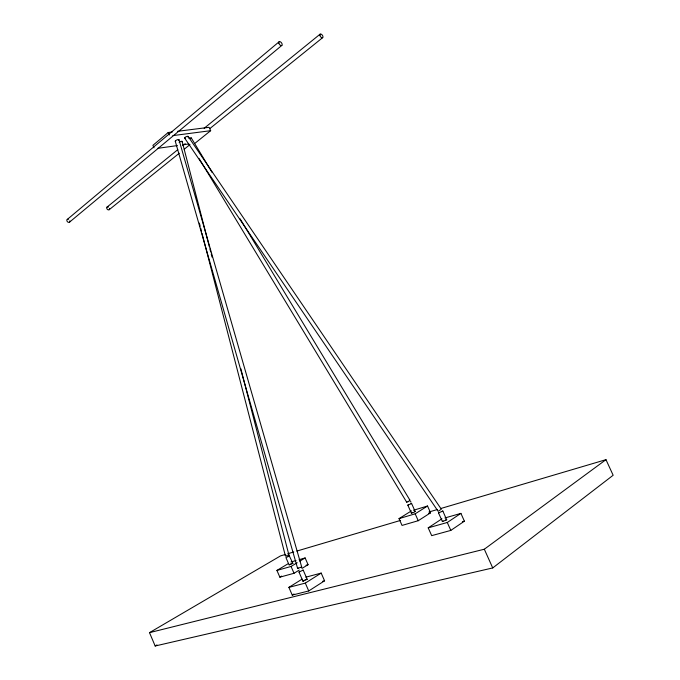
<?xml version="1.0" encoding="UTF-8"?>
<svg xmlns="http://www.w3.org/2000/svg" width="680" height="680" viewBox="0 0 680 680"><rect width="100%" height="100%" fill="white"/><g stroke="black" fill="none" stroke-linecap="round" stroke-linejoin="round"><path stroke-width="1.02" d="M411 503.565L411.596 503.481L415.183 511.513L413.329 512.601L411.383 513.128L407.813 505.121L408.323 504.704M411.383 513.128L412.479 512.388M302.931 581.204L298.988 572.033L303.195 570.104L307.173 579.284L302.931 581.204L303.986 580.363M411.604 503.54L407.83 505.146M299.038 572.092L299.6 571.514M289.315 555.9L292.885 563.363L289.399 564.765M289.629 555.951L285.923 557.583L289.17 565.038M438.523 512.933L442.399 521.568L446.683 519.835L442.858 511.054L438.523 512.933L438.94 512.516M172.363 131.971L168.181 132.506L152.923 145.341L154.003 147.806M67.252 219.453L279.115 41.769M69.513 222.156L281.843 45.407M107.058 207.069L177.803 149.651M182.733 145.647L185.206 143.642M204.127 128.291L320.11 34.153M109.217 209.686L179.273 153.221M184.22 149.234L189.983 144.585M209.771 128.639L322.685 37.63M195.219 143.081L210.656 130.688L209.27 127.576A1.921 1.224 52.8 0 1 208.981 127.33L177.599 131.308M184.629 138.057L438.149 511.317L441.337 509.218L188.122 136.399M285.642 554.379L280.551 555.883L149.498 632.646L155.168 646L492.728 567.936L613.148 475.252L605.973 459.671L441.226 508.377M149.498 632.646L484.313 549.219L605.973 459.671M441.94 518.814L428.213 527.85L431.69 535.644L450.823 530.409L464.397 521.178L460.904 513.383L444.933 517.956M428.213 527.85L447.279 522.486L460.904 513.383M302.132 579.105L288.889 587.375L292.255 595.102L308.745 590.954L324.572 580.805L321.19 573.087L305.813 577.184M411.451 510.867L399.024 518.627L402.041 525.419L418.243 520.71L430.576 512.805L427.541 506.013L413.466 510.263M292.255 595.102L294.015 593.98M288.889 587.375L305.311 583.1L321.19 573.087M399.024 518.627L415.166 513.817L427.541 506.013M288.363 563.575L276.922 570.427L279.854 577.167L294.032 573.283L299.302 570.061M301.928 568.446L308.074 564.681L305.133 557.948L299.072 559.683M279.854 577.167L281.605 576.096M276.922 570.427L291.048 566.448L297.211 562.726M299.854 561.136L305.133 557.948M155.168 646L156.978 644.912M443.054 520.957L442.383 521.543M289.969 564.409L290.64 564.068M298.24 568.097L297.585 568.31L301.725 567.094L178.959 139.647M297.576 568.31L175.27 141.202M305.014 579.861L305.447 579.674M291.405 563.729L292.876 563.337M445.672 519.817L446.743 519.69M287.674 553.775L293.777 551.973M296.828 551.072L400.554 520.404M429.029 511.981L437.163 509.575M428.553 513.4L430.576 512.805M414.434 511.598L415.183 511.513M291.006 561.994L296.047 560.549M300.883 567.315L301.725 567.094M306.051 565.25L308.074 564.681M462.4 521.73L464.397 521.178M306.382 579.343L307.173 579.284M302.608 570.18L303.195 570.104M322.635 581.298L324.572 580.805M442.281 511.096L442.884 511.113M157.581 148.359L177.446 145.571M182.673 144.84L188.946 143.964M172.881 135.609L210.656 130.688M191.301 137.981L212.118 172.474M240.057 218.756L409.887 500.098M199.197 158.653L406.623 502.087M410.558 501.313L411 502.197M484.313 549.219L492.728 567.936M447.279 522.486L450.823 530.409M415.166 513.817L418.243 520.71M168.181 132.506L169.286 135.014M305.311 583.1L308.745 590.954M291.048 566.448L294.032 573.283M182.155 141.406L209.372 246.84M209.899 248.888L210.69 251.957M211.225 254.005L212.016 257.082M240.814 368.645L288.864 554.829M199.368 223.1L200.167 226.185M200.694 228.242L201.493 231.319M202.019 233.376L285.345 555.738M409.173 500.123A1.912 0.501 -30.7 0 1 409.615 500.692A1.912 0.501 -30.7 0 1 407.26 502.095A1.912 0.501 -30.7 0 1 406.954 501.44M109.514 208.411A1.692 1.224 50.2 0 1 108.307 209.873A1.692 1.224 50.2 0 1 106.701 207.842A1.692 1.224 50.2 0 1 108.434 207.06M185.334 138.133A1.938 0.552 -24 0 1 184.934 137.453A1.938 0.552 -24 0 1 187.425 136.323A1.938 0.552 -24 0 1 187.816 136.994M288.286 554.591A1.819 0.535 -14.9 0 1 288.379 555.356A1.819 0.535 -14.9 0 1 285.855 555.976A1.819 0.535 -14.9 0 1 285.906 555.169M179.137 142.281A1.921 0.544 -23.8 0 1 181.5 141.279A1.921 0.544 -23.8 0 1 181.892 141.899M188.946 138.414A1.98 0.561 -24 0 1 191.046 137.836A1.98 0.561 -24 0 1 190.774 138.686M175.712 141.415A2.006 0.57 -23.8 0 1 175.882 140.488A2.006 0.57 -23.8 0 1 178.449 139.494A2.006 0.57 -23.8 0 1 178.449 140.352M69.853 220.83A1.768 1.317 48.3 0 1 68.646 222.377A1.768 1.317 48.3 0 1 66.853 220.473A1.768 1.317 48.3 0 1 68.416 219.3M319.906 35.487A2.167 1.181 54.7 0 0 322.592 37.697A2.167 1.181 54.7 0 0 321.7 34.493A2.167 1.181 54.7 0 0 319.906 35.487M278.851 43.18A2.278 1.292 53.6 0 0 281.732 45.483A2.278 1.292 53.6 0 0 280.84 42.117A2.278 1.292 53.6 0 0 278.851 43.18"/></g></svg>
